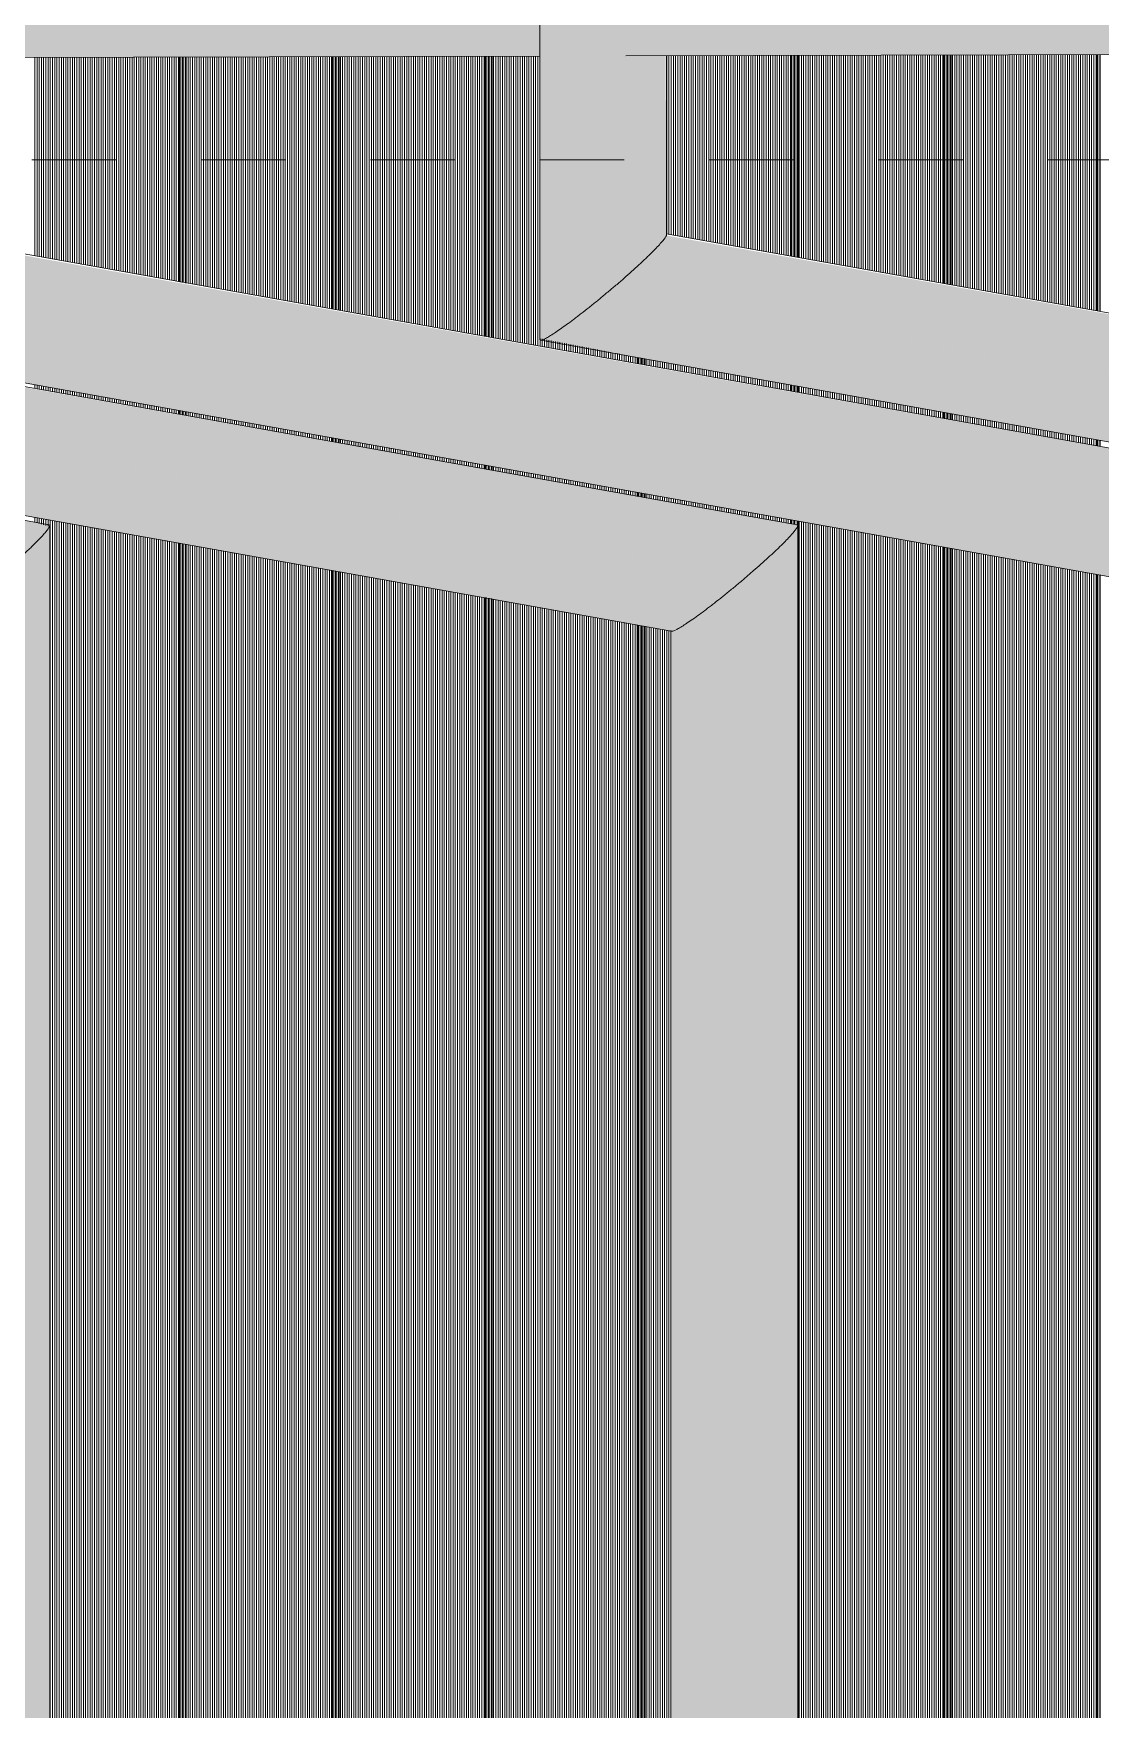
# Model space of a CAD drawing. Header units: metres. Extents: x -4613 to -4328, y -1 to 30.
# Drawn here: x -4396.159 to -4394.899, y 13.409 to 15.389 of the extents above; entities that cross this region are included whole.
import ezdxf

# ---------------------------------------------------------------- set-up
doc = ezdxf.new("R2010")
doc.units = ezdxf.units.M
doc.linetypes.add('AEC_Center', pattern=[0.024, 0.012, -0.004, 0.004, -0.004])
for name, color, linetype, lineweight in [('A-FLOR-LEVL', 51, 'Continuous', 5), ('A-GLAZ-CURT', 52, 'Continuous', 5), ('A-GLAZ-CWMG', 51, 'Continuous', 5), ('A-ROOF', 132, 'Continuous', 5), ('P-SANR-FIXT', 6, 'Continuous', 5)]:
    doc.layers.add(name, color=color, linetype=linetype, lineweight=lineweight)

# ---------------------------------------------------------------- blocks, each defined once
blk = doc.blocks.new('Downpipe - L Spreader - Default-V143-NORTH EAST')
at = {"layer": 'P-SANR-FIXT'}
for points in [[(4303.5335, 15.0271), (4303.5498, 15.0355), (4303.5815, 15.0585), (4303.6201, 15.09), (4303.6201, 15.473), (4303.5328, 15.473), (4303.5328, 15.0292)], [(4303.6201, 15.09), (4303.6687, 15.1345), (4303.6821, 15.1508), (4303.6812, 15.3631), (4303.6318, 15.363), (4303.6318, 15.473), (4303.6201, 15.473), (4303.6201, 15.1034)], [(4305.491, 14.7553), (4305.491, 14.8292), (4303.6821, 15.1508), (4303.6687, 15.1345), (4303.6201, 15.09), (4305.4107, 14.7697)], [(4305.4555, 14.6832), (4305.4717, 14.6917), (4305.491, 14.7054), (4305.491, 14.7553), (4303.6201, 15.09), (4303.5641, 15.0455), (4303.5393, 15.0292), (4303.5335, 15.0271), (4305.4547, 14.6834)]]:
    blk.add_hatch(color=256, dxfattribs=at).paths.add_polyline_path(points)
for p, q in [((4303.5324, 15.473), (4303.5324, 15.028)), ((4303.6824, 15.152), (4303.6824, 15.3631)), ((4305.491, 14.8292), (4303.6817, 15.1529)), ((4303.5332, 15.0271), (4305.4551, 14.6833))]:
    blk.add_line(p, q, dxfattribs=at)
for points, knots in [([(4303.6824, 15.152), (4303.6824, 15.1517), (4303.682, 15.1501), (4303.6793, 15.1462), (4303.674, 15.1401), (4303.6688, 15.1346), (4303.6637, 15.1295), (4303.6591, 15.125), (4303.6542, 15.1203), (4303.6475, 15.1142), (4303.6389, 15.1063), (4303.6298, 15.0982), (4303.6234, 15.0927), (4303.6201, 15.09)], [0.554049, 0.554049, 0.554049, 0.554049, 0.5833333, 0.6666667, 0.7083333, 0.75, 0.7916667, 0.8125, 0.8333333, 0.875, 0.9166667, 0.9583333, 1, 1, 1, 1]), ([(4303.6201, 15.09), (4303.6168, 15.0873), (4303.6103, 15.0818), (4303.6006, 15.0737), (4303.5908, 15.0658), (4303.5829, 15.0597), (4303.5769, 15.055), (4303.571, 15.0505), (4303.564, 15.0454), (4303.5564, 15.0399), (4303.5496, 15.0353), (4303.5438, 15.0317), (4303.5376, 15.0282), (4303.5327, 15.0263), (4303.5322, 15.0278), (4303.5328, 15.0292)], [0, 0, 0, 0, 0.0416667, 0.0833333, 0.125, 0.1666667, 0.1875, 0.2083333, 0.25, 0.2916667, 0.3333333, 0.375, 0.4166667, 0.5, 0.5833333, 0.5833333, 0.5833333, 0.5833333])]:
    blk.add_open_spline(points, degree=3, knots=knots, dxfattribs=at)
blk = doc.blocks.new('Downpipe - L Spreader - Default-V144-NORTH EAST')
at = {"layer": 'P-SANR-FIXT'}
for points in [[(4304.6507, 14.7462), (4304.6993, 14.7907), (4304.7127, 14.807), (4304.7119, 14.8091), (4302.7907, 15.1508), (4302.7773, 15.1345), (4302.7287, 15.09), (4304.6018, 14.7549)], [(4304.5641, 14.6832), (4304.5803, 14.6917), (4304.612, 14.7147), (4304.6507, 14.7462), (4302.7287, 15.09), (4302.6728, 15.0455), (4302.6456, 15.0283), (4302.6456, 15.0265), (4304.5633, 14.6834)]]:
    blk.add_hatch(color=256, dxfattribs=at).paths.add_polyline_path(points)
for p, q in [((4304.7123, 14.8091), (4302.7903, 15.1529)), ((4302.6418, 15.0271), (4304.5638, 14.6833))]:
    blk.add_line(p, q, dxfattribs=at)
blk = doc.blocks.new('Downpipe - L Spreader - Default-V145-NORTH EAST')
at = {"layer": 'P-SANR-FIXT'}
for points in [[(4303.7751, 14.7462), (4303.8236, 14.7907), (4303.8371, 14.807), (4303.8363, 14.8091), (4301.9151, 15.1508), (4301.9017, 15.1345), (4301.8531, 15.09), (4303.6812, 14.763)], [(4303.6885, 14.6832), (4303.7047, 14.6917), (4303.7364, 14.7147), (4303.7751, 14.7462), (4301.8531, 15.09), (4301.7972, 15.0455), (4301.7723, 15.0292), (4301.7665, 15.0271), (4303.6877, 14.6834)], [(4303.7751, 11.5084), (4303.8371, 11.5122), (4303.8371, 14.807), (4303.8236, 14.7907), (4303.7751, 14.7462), (4303.7751, 11.732)], [(4303.6885, 11.5045), (4303.7751, 11.5084), (4303.7751, 14.7462), (4303.7191, 14.7017), (4303.6943, 14.6854), (4303.6877, 14.6832), (4303.6877, 11.5046)]]:
    blk.add_hatch(color=256, dxfattribs=at).paths.add_polyline_path(points)
for p, q in [((4303.8367, 14.8091), (4301.9147, 15.1529)), ((4301.7662, 15.0271), (4303.6882, 14.6833)), ((4303.8374, 11.5119), (4303.8374, 14.8082)), ((4303.6874, 14.6841), (4303.6874, 11.5041))]:
    blk.add_line(p, q, dxfattribs=at)
for points, knots in [([(4303.8363, 14.8091), (4303.8374, 14.8091), (4303.838, 14.8076), (4303.8343, 14.8024), (4303.829, 14.7962), (4303.8238, 14.7908), (4303.8187, 14.7856), (4303.8141, 14.7811), (4303.8092, 14.7765), (4303.8025, 14.7703), (4303.7939, 14.7625), (4303.7847, 14.7545), (4303.7783, 14.749), (4303.7751, 14.7462)], [0.5, 0.5, 0.5, 0.5, 0.5833333, 0.6666667, 0.7083333, 0.75, 0.7916667, 0.8125, 0.8333333, 0.875, 0.9166667, 0.9583333, 1, 1, 1, 1]), ([(4303.7751, 14.7462), (4303.7719, 14.7434), (4303.7653, 14.7378), (4303.7555, 14.7299), (4303.7458, 14.722), (4303.7379, 14.7158), (4303.7319, 14.7112), (4303.726, 14.7067), (4303.719, 14.7015), (4303.7113, 14.6961), (4303.7046, 14.6915), (4303.6988, 14.6879), (4303.6925, 14.6843), (4303.6894, 14.6831), (4303.6883, 14.6832), (4303.6882, 14.6833)], [0, 0, 0, 0, 0.0416667, 0.0833333, 0.125, 0.1666667, 0.1875, 0.2083333, 0.25, 0.2916667, 0.3333333, 0.375, 0.4166667, 0.5, 0.509474, 0.509474, 0.509474, 0.509474])]:
    blk.add_open_spline(points, degree=3, knots=knots, dxfattribs=at)
blk = doc.blocks.new('Downpipe - L Spreader - Default-V146-NORTH EAST')
at = {"layer": 'P-SANR-FIXT'}
for points in [[(4302.8913, 14.7462), (4302.9399, 14.7907), (4302.9533, 14.807), (4302.9526, 14.8091), (4301.0314, 15.1508), (4301.0179, 15.1345), (4300.9694, 15.09), (4302.7606, 14.7695)], [(4302.8913, 11.5096), (4302.9533, 11.5134), (4302.9533, 14.807), (4302.9399, 14.7907), (4302.8913, 14.7462), (4302.8913, 11.729)]]:
    blk.add_hatch(color=256, dxfattribs=at).paths.add_polyline_path(points)
for p, q in [((4302.9529, 14.8091), (4301.0309, 15.1529)), ((4302.9536, 11.5131), (4302.9536, 14.8082))]:
    blk.add_line(p, q, dxfattribs=at)
blk.add_open_spline([(4302.9526, 14.8091), (4302.9537, 14.8091), (4302.9542, 14.8076), (4302.9505, 14.8024), (4302.9452, 14.7962), (4302.94, 14.7908), (4302.9349, 14.7856), (4302.9303, 14.7811), (4302.9254, 14.7765), (4302.9187, 14.7703), (4302.9101, 14.7625), (4302.9009, 14.7545), (4302.8945, 14.749), (4302.8913, 14.7462)], degree=3, knots=[0.5, 0.5, 0.5, 0.5, 0.5833333, 0.6666667, 0.7083333, 0.75, 0.7916667, 0.8125, 0.8333333, 0.875, 0.9166667, 0.9583333, 1, 1, 1, 1], dxfattribs=at)
blk = doc.blocks.new('MulticellPanel_Polycarbonate_Danpal_1040w - Premium Dark Opal-V159-NORTH EAST')
at = {"layer": 'A-GLAZ-CURT'}
h = blk.add_hatch(dxfattribs=at)
h.set_pattern_fill('FP_144', color=256, style=0, pattern_type=2)
h.set_pattern_definition([(90, (4303.999, 11.724), (-0.00261, 2e-19), [])])
h.paths.add_polyline_path([(4304.1902, 11.7694), (4304.1901, 11.7705), (4304.1901, 14.7501), (4304.0189, 14.7808), (4304.0171, 11.7705), (4304.1901, 11.7694)])
h.paths.add_polyline_path([(4304.1901, 14.9024), (4304.1901, 14.9096), (4304.0189, 14.9402), (4304.0189, 14.9331), (4304.1415, 14.9111)])
h.paths.add_polyline_path([(4304.1901, 15.0619), (4304.1901, 15.3644), (4304.0189, 15.3639), (4304.0189, 15.0925), (4304.1415, 15.0706)])
blk = doc.blocks.new('MulticellPanel_Polycarbonate_Danpal_1040w - Premium Dark Opal-V160-NORTH EAST')
at = {"layer": 'A-GLAZ-CURT'}
h = blk.add_hatch(dxfattribs=at)
h.set_pattern_fill('FP_145', color=256, style=0, pattern_type=2)
h.set_pattern_definition([(90, (4303.818, 11.724), (-0.00261, 2e-19), [])])
h.paths.add_polyline_path([(4304.0109, 11.7694), (4304.0094, 11.7705), (4304.0094, 14.7825), (4303.8383, 14.8131), (4303.8383, 11.7694), (4304.0107, 11.7694)])
h.paths.add_polyline_path([(4304.0094, 14.9348), (4304.0094, 14.9419), (4303.8383, 14.9725), (4303.8383, 14.9654), (4303.9114, 14.9523)])
h.paths.add_polyline_path([(4304.0094, 15.0942), (4304.0094, 15.3639), (4303.8383, 15.3635), (4303.8383, 15.1249), (4303.9421, 15.1063)])
blk = doc.blocks.new('MulticellPanel_Polycarbonate_Danpal_1040w - Premium Dark Opal-V161-NORTH EAST')
at = {"layer": 'A-GLAZ-CURT'}
h = blk.add_hatch(dxfattribs=at)
h.set_pattern_fill('FP_146', color=256, style=0, pattern_type=2)
h.set_pattern_definition([(90, (4303.638, 11.724), (-0.00261, 2e-19), [])])
h.paths.add_polyline_path([(4303.6557, 11.7694), (4303.6877, 11.7694), (4303.6877, 14.6834), (4303.6576, 14.6888), (4303.6557, 11.7705), (4303.6534, 11.7694)])
h.paths.add_polyline_path([(4303.8288, 14.8105), (4303.8288, 14.8148), (4303.6576, 14.8454), (4303.6576, 14.8411), (4303.8236, 14.8114)])
h.paths.add_polyline_path([(4303.8288, 14.9671), (4303.8288, 14.9742), (4303.6576, 15.0049), (4303.6576, 14.9977), (4303.6821, 14.9933)])
h.paths.add_polyline_path([(4303.8288, 15.1266), (4303.8288, 15.3635), (4303.6821, 15.3631), (4303.6821, 15.1528), (4303.7844, 15.1345)])
blk = doc.blocks.new('MulticellPanel_Polycarbonate_Danpal_1040w - Premium Dark Opal-V162-NORTH EAST')
at = {"layer": 'A-GLAZ-CURT'}
h = blk.add_hatch(dxfattribs=at)
h.set_pattern_fill('FP_147', color=256, style=0, pattern_type=2)
h.set_pattern_definition([(90, (4303.457, 11.724), (-0.00261, 2e-19), [])])
h.paths.add_polyline_path([(4303.5662, 11.7694), (4303.6481, 11.7705), (4303.6481, 14.6905), (4303.4769, 14.7211), (4303.4751, 11.7705), (4303.4769, 11.7694)])
h.paths.add_polyline_path([(4303.6481, 14.8428), (4303.6481, 14.8471), (4303.4769, 14.8777), (4303.4769, 14.8734), (4303.5662, 14.8574)])
h.paths.add_polyline_path([(4303.6481, 14.9994), (4303.6481, 15.0066), (4303.5328, 15.0292), (4303.5328, 15.3628), (4303.4769, 15.3626), (4303.4769, 15.03), (4303.5815, 15.0113)])
blk = doc.blocks.new('MulticellPanel_Polycarbonate_Danpal_1040w - Opal-V163-NORTH EAST')
at = {"layer": 'A-GLAZ-CURT'}
h = blk.add_hatch(dxfattribs=at)
h.set_pattern_fill('FP_148', color=256, style=0, pattern_type=2)
h.set_pattern_definition([(90, (4303.276, 11.724), (-0.00261, 2e-19), [])])
h.paths.add_polyline_path([(4303.469, 11.7694), (4303.4674, 11.7705), (4303.4674, 14.7228), (4303.2962, 14.7534), (4303.2944, 11.7705), (4303.4688, 11.7694)])
h.paths.add_polyline_path([(4303.4674, 14.8751), (4303.4674, 14.8794), (4303.2962, 14.9101), (4303.2962, 14.9057), (4303.4511, 14.878)])
h.paths.add_polyline_path([(4303.4674, 15.0317), (4303.4674, 15.3626), (4303.2962, 15.3622), (4303.2962, 15.0624), (4303.4511, 15.0347)])
blk = doc.blocks.new('MulticellPanel_Polycarbonate_Danpal_1040w - Opal-V164-NORTH EAST')
at = {"layer": 'A-GLAZ-CURT'}
h = blk.add_hatch(dxfattribs=at)
h.set_pattern_fill('FP_149', color=256, style=0, pattern_type=2)
h.set_pattern_definition([(90, (4303.096, 11.724), (-0.00261, 2e-19), [])])
h.paths.add_polyline_path([(4303.2209, 11.7694), (4303.2867, 11.7705), (4303.2867, 14.7551), (4303.1155, 14.7857), (4303.1137, 11.7705), (4303.1155, 11.7694)])
h.paths.add_polyline_path([(4303.2867, 14.9074), (4303.2867, 14.9118), (4303.1155, 14.9424), (4303.1155, 14.938), (4303.2594, 14.9123)])
h.paths.add_polyline_path([(4303.2867, 15.0641), (4303.2867, 15.3622), (4303.1155, 15.3618), (4303.1155, 15.0947), (4303.2328, 15.0737)])
blk = doc.blocks.new('MulticellPanel_Polycarbonate_Danpal_1040w - Opal-V165-NORTH EAST')
at = {"layer": 'A-GLAZ-CURT'}
h = blk.add_hatch(dxfattribs=at)
h.set_pattern_fill('FP_150', color=256, style=0, pattern_type=2)
h.set_pattern_definition([(90, (4302.915, 11.724), (-0.00261, 2e-19), [])])
h.paths.add_polyline_path([(4302.9533, 11.7694), (4303.106, 11.7705), (4303.106, 14.7874), (4302.9348, 14.8181), (4302.9348, 14.8123), (4302.9533, 14.807), (4302.9533, 11.7741)])
h.paths.add_polyline_path([(4303.106, 14.9397), (4303.106, 14.9441), (4302.9348, 14.9747), (4302.9348, 14.9704), (4302.9908, 14.9604)])
h.paths.add_polyline_path([(4303.106, 15.0964), (4303.106, 15.3617), (4302.9348, 15.3613), (4302.9348, 15.127), (4303.0507, 15.1063)])
blk = doc.blocks.new('Rectangular Mullion - Mullion_FramedFacade_Danpal_DPAEC50-V197-NORTH EAST')
at = {"layer": 'A-GLAZ-CWMG'}
for p, q in [((4304.1901, 15.3644), (4304.1901, 15.0619)), ((4304.1902, 15.3644), (4304.1902, 15.0619)), ((4304.1911, 15.3644), (4304.1911, 15.0617)), ((4304.1918, 15.3644), (4304.1918, 15.0616)), ((4304.1941, 15.3644), (4304.1941, 15.0612)), ((4304.1941, 15.3644), (4304.1941, 15.0612)), ((4304.1944, 15.3644), (4304.1944, 15.0611)), ((4304.1901, 14.9096), (4304.1901, 14.9024)), ((4304.1902, 14.9096), (4304.1902, 14.9024)), ((4304.1911, 14.9094), (4304.1911, 14.9023)), ((4304.1918, 14.9093), (4304.1918, 14.9022)), ((4304.1941, 14.9089), (4304.1941, 14.9017)), ((4304.1941, 14.9089), (4304.1941, 14.9017)), ((4304.1944, 14.9088), (4304.1944, 14.9017)), ((4304.1901, 14.7501), (4304.1901, 11.7705)), ((4304.1902, 14.7501), (4304.1902, 11.7705)), ((4304.1911, 14.75), (4304.1911, 11.7705)), ((4304.1918, 14.7498), (4304.1918, 11.7705)), ((4304.1941, 14.7494), (4304.1941, 11.7705)), ((4304.1941, 14.7494), (4304.1941, 11.7705)), ((4304.1944, 14.7494), (4304.1944, 11.7705))]:
    blk.add_line(p, q, dxfattribs=at)
blk = doc.blocks.new('Rectangular Mullion - Mullion_FramedFacade_Danpal_DPAEC50-V198-NORTH EAST')
at = {"layer": 'A-GLAZ-CWMG'}
h = blk.add_hatch(color=256, dxfattribs=at)
h.paths.add_polyline_path([(4304.0171, 11.7705), (4304.017, 14.7811), (4304.0147, 14.7815), (4304.0147, 11.7705)])
h.paths.add_polyline_path([(4304.0171, 14.9334), (4304.0171, 14.9406), (4304.0147, 14.941), (4304.0147, 14.9338)])
h.paths.add_polyline_path([(4304.0171, 15.0929), (4304.0171, 15.3639), (4304.0147, 15.3639), (4304.0147, 15.0933)])
for p, q in [((4304.0094, 15.3639), (4304.0094, 15.0939)), ((4304.0095, 15.3639), (4304.0095, 15.0939)), ((4304.0104, 15.3639), (4304.0104, 15.0937)), ((4304.0111, 15.3639), (4304.0111, 15.0936)), ((4304.0134, 15.3639), (4304.0134, 15.0932)), ((4304.0134, 15.3639), (4304.0134, 15.0932)), ((4304.0137, 15.3639), (4304.0137, 15.0931)), ((4304.0147, 15.3639), (4304.0147, 15.0929)), ((4304.0174, 15.3639), (4304.0174, 15.0925)), ((4304.0174, 15.3639), (4304.0174, 15.0925)), ((4304.0183, 15.3639), (4304.0183, 15.0923)), ((4304.0094, 14.9419), (4304.0094, 14.9348)), ((4304.0095, 14.9419), (4304.0095, 14.9348)), ((4304.0104, 14.9417), (4304.0104, 14.9346)), ((4304.0111, 14.9416), (4304.0111, 14.9345)), ((4304.0134, 14.9412), (4304.0134, 14.9341)), ((4304.0134, 14.9412), (4304.0134, 14.9341)), ((4304.0137, 14.9412), (4304.0137, 14.934)), ((4304.0147, 14.941), (4304.0147, 14.9338)), ((4304.0174, 14.9405), (4304.0174, 14.9333)), ((4304.0174, 14.9405), (4304.0174, 14.9333)), ((4304.0183, 14.9403), (4304.0183, 14.9332)), ((4304.0094, 14.7825), (4304.0094, 11.7705)), ((4304.0095, 14.7825), (4304.0095, 11.7705)), ((4304.0104, 14.7823), (4304.0104, 11.7705)), ((4304.0111, 14.7822), (4304.0111, 11.7705)), ((4304.0134, 14.7817), (4304.0134, 11.7705)), ((4304.0134, 14.7817), (4304.0134, 11.7705)), ((4304.0137, 14.7817), (4304.0137, 11.7705)), ((4304.0147, 14.7815), (4304.0147, 11.7705)), ((4304.0174, 14.781), (4304.0174, 11.7705)), ((4304.0174, 14.781), (4304.0174, 11.7705)), ((4304.0183, 14.7809), (4304.0183, 11.7705))]:
    blk.add_line(p, q, dxfattribs=at)
blk = doc.blocks.new('Rectangular Mullion - Mullion_FramedFacade_Danpal_DPAEC50-V199-NORTH EAST')
at = {"layer": 'A-GLAZ-CWMG'}
h = blk.add_hatch(color=256, dxfattribs=at)
h.paths.add_polyline_path([(4303.8364, 14.8088), (4303.8347, 14.8137), (4303.834, 14.8138), (4303.8363, 14.8091), (4303.8364, 14.809)])
h.paths.add_polyline_path([(4303.8364, 14.9657), (4303.8364, 14.9729), (4303.834, 14.9733), (4303.834, 14.9662)])
h.paths.add_polyline_path([(4303.8364, 15.1252), (4303.8364, 15.3635), (4303.834, 15.3635), (4303.834, 15.1256)])
for p, q in [((4303.8288, 15.3635), (4303.8288, 15.1264)), ((4303.8288, 15.3635), (4303.8288, 15.1264)), ((4303.8297, 15.3635), (4303.8297, 15.1262)), ((4303.8304, 15.3635), (4303.8304, 15.1261)), ((4303.8327, 15.3635), (4303.8327, 15.1257)), ((4303.8327, 15.3635), (4303.8327, 15.1257)), ((4303.833, 15.3635), (4303.833, 15.1256)), ((4303.834, 15.3635), (4303.834, 15.1255)), ((4303.8367, 15.3635), (4303.8367, 15.125)), ((4303.8367, 15.3635), (4303.8367, 15.125)), ((4303.8376, 15.3635), (4303.8376, 15.1248)), ((4303.8288, 14.9742), (4303.8288, 14.9671)), ((4303.8288, 14.9742), (4303.8288, 14.9671)), ((4303.8297, 14.9741), (4303.8297, 14.9669)), ((4303.8304, 14.974), (4303.8304, 14.9668)), ((4303.8327, 14.9735), (4303.8327, 14.9664)), ((4303.8327, 14.9735), (4303.8327, 14.9664)), ((4303.833, 14.9735), (4303.833, 14.9663)), ((4303.834, 14.9733), (4303.834, 14.9662)), ((4303.8367, 14.9728), (4303.8367, 14.9657)), ((4303.8367, 14.9728), (4303.8367, 14.9657)), ((4303.8376, 14.9727), (4303.8376, 14.9655)), ((4303.8288, 14.8148), (4303.8288, 14.8105)), ((4303.8288, 14.8148), (4303.8288, 14.8104)), ((4303.8297, 14.8146), (4303.8297, 14.8103)), ((4303.8304, 14.8145), (4303.8304, 14.8102)), ((4303.8327, 14.8141), (4303.8327, 14.8097)), ((4303.8327, 14.8141), (4303.8327, 14.8097)), ((4303.833, 14.814), (4303.833, 14.8097)), ((4303.834, 14.8138), (4303.834, 14.8095)), ((4303.8367, 14.8134), (4303.8367, 14.808)), ((4303.8367, 14.8134), (4303.8367, 14.808)), ((4303.8376, 14.8132), (4303.8376, 11.7705))]:
    blk.add_line(p, q, dxfattribs=at)
blk = doc.blocks.new('Rectangular Mullion - Mullion_FramedFacade_Danpal_DPAEC50-V200-NORTH EAST')
at = {"layer": 'A-GLAZ-CWMG'}
h = blk.add_hatch(color=256, dxfattribs=at)
h.paths.add_polyline_path([(4303.6533, 11.7705), (4303.6557, 11.7705), (4303.6556, 14.6891), (4303.6533, 14.6895), (4303.6533, 11.7741)])
h.paths.add_polyline_path([(4303.6557, 14.8414), (4303.6557, 14.8457), (4303.6533, 14.8462), (4303.6533, 14.8418), (4303.6557, 14.8414)])
h.paths.add_polyline_path([(4303.6557, 14.998), (4303.6557, 15.0052), (4303.6533, 15.0056), (4303.6533, 14.9985)])
for p, q in [((4303.6481, 15.0066), (4303.6481, 14.9994)), ((4303.6481, 15.0066), (4303.6481, 14.9994)), ((4303.6491, 15.0064), (4303.6491, 14.9992)), ((4303.6497, 15.0063), (4303.6497, 14.9991)), ((4303.652, 15.0059), (4303.652, 14.9987)), ((4303.6521, 15.0059), (4303.6521, 14.9987)), ((4303.6524, 15.0058), (4303.6524, 14.9987)), ((4303.6533, 15.0056), (4303.6533, 14.9985)), ((4303.656, 15.0051), (4303.656, 14.998)), ((4303.6561, 15.0051), (4303.6561, 14.998)), ((4303.6569, 15.005), (4303.6569, 14.9978)), ((4303.6481, 14.8471), (4303.6481, 14.8428)), ((4303.6481, 14.8471), (4303.6481, 14.8428)), ((4303.6491, 14.8469), (4303.6491, 14.8426)), ((4303.6497, 14.8468), (4303.6497, 14.8425)), ((4303.652, 14.8464), (4303.652, 14.8421)), ((4303.6521, 14.8464), (4303.6521, 14.8421)), ((4303.6524, 14.8463), (4303.6524, 14.842)), ((4303.6533, 14.8462), (4303.6533, 14.8418)), ((4303.656, 14.8457), (4303.656, 14.8414)), ((4303.6561, 14.8457), (4303.6561, 14.8413)), ((4303.6569, 14.8455), (4303.6569, 14.8412)), ((4303.6481, 14.6905), (4303.6481, 11.7705)), ((4303.6481, 14.6905), (4303.6481, 11.7705)), ((4303.6491, 14.6903), (4303.6491, 11.7705)), ((4303.6497, 14.6902), (4303.6497, 11.7705)), ((4303.652, 14.6898), (4303.652, 11.7705)), ((4303.6521, 14.6898), (4303.6521, 11.7705)), ((4303.6524, 14.6898), (4303.6524, 11.7705)), ((4303.6533, 14.6896), (4303.6533, 11.7705)), ((4303.656, 14.6891), (4303.656, 11.7705)), ((4303.6561, 14.6891), (4303.6561, 11.7705)), ((4303.6569, 14.6889), (4303.6569, 11.7705))]:
    blk.add_line(p, q, dxfattribs=at)
blk = doc.blocks.new('Rectangular Mullion - Mullion_FramedFacade_Danpal_DPAEC50-V201-NORTH EAST')
at = {"layer": 'A-GLAZ-CWMG'}
h = blk.add_hatch(color=256, dxfattribs=at)
h.paths.add_polyline_path([(4303.4727, 11.7705), (4303.4751, 11.7705), (4303.4749, 14.7214), (4303.4727, 14.7218), (4303.4727, 11.7741)])
h.paths.add_polyline_path([(4303.4751, 14.8737), (4303.475, 14.8781), (4303.4727, 14.8785), (4303.4727, 14.8742), (4303.475, 14.8737)])
h.paths.add_polyline_path([(4303.4751, 15.0304), (4303.4751, 15.3626), (4303.4727, 15.3626), (4303.4727, 15.0308)])
for p, q in [((4303.4674, 15.3626), (4303.4674, 15.0317)), ((4303.4674, 15.3626), (4303.4674, 15.0317)), ((4303.4684, 15.3626), (4303.4684, 15.0316)), ((4303.4691, 15.3626), (4303.4691, 15.0314)), ((4303.4714, 15.3626), (4303.4714, 15.031)), ((4303.4714, 15.3626), (4303.4714, 15.031)), ((4303.4717, 15.3626), (4303.4717, 15.031)), ((4303.4727, 15.3626), (4303.4727, 15.0308)), ((4303.4753, 15.3626), (4303.4753, 15.0303)), ((4303.4754, 15.3626), (4303.4754, 15.0303)), ((4303.4763, 15.3626), (4303.4763, 15.0302)), ((4303.4674, 14.8794), (4303.4674, 14.8751)), ((4303.4674, 14.8794), (4303.4674, 14.8751)), ((4303.4684, 14.8793), (4303.4684, 14.8749)), ((4303.4691, 14.8791), (4303.4691, 14.8748)), ((4303.4714, 14.8787), (4303.4714, 14.8744)), ((4303.4714, 14.8787), (4303.4714, 14.8744)), ((4303.4717, 14.8787), (4303.4717, 14.8743)), ((4303.4727, 14.8785), (4303.4727, 14.8742)), ((4303.4753, 14.878), (4303.4753, 14.8737)), ((4303.4754, 14.878), (4303.4754, 14.8737)), ((4303.4763, 14.8778), (4303.4763, 14.8735)), ((4303.4674, 14.7232), (4303.4674, 11.7705)), ((4303.4674, 14.7231), (4303.4674, 11.7705)), ((4303.4684, 14.723), (4303.4684, 11.7705)), ((4303.4691, 14.7229), (4303.4691, 11.7705)), ((4303.4714, 14.7224), (4303.4714, 11.7705)), ((4303.4714, 14.7224), (4303.4714, 11.7705)), ((4303.4717, 14.7224), (4303.4717, 11.7705)), ((4303.4727, 14.7222), (4303.4727, 11.7705)), ((4303.4753, 14.7217), (4303.4753, 11.7705)), ((4303.4754, 14.7217), (4303.4754, 11.7705)), ((4303.4763, 14.7216), (4303.4763, 11.7705))]:
    blk.add_line(p, q, dxfattribs=at)
blk = doc.blocks.new('Rectangular Mullion - Mullion_FramedFacade_Danpal_DPAEC50-V202-NORTH EAST')
at = {"layer": 'A-GLAZ-CWMG'}
h = blk.add_hatch(color=256, dxfattribs=at)
h.paths.add_polyline_path([(4303.2944, 11.7705), (4303.2943, 14.7538), (4303.292, 14.7542), (4303.292, 11.7705)])
h.paths.add_polyline_path([(4303.2944, 14.9061), (4303.2944, 14.9104), (4303.292, 14.9108), (4303.292, 14.9065)])
h.paths.add_polyline_path([(4303.2944, 15.0627), (4303.2944, 15.3622), (4303.292, 15.3622), (4303.292, 15.0631)])
for p, q in [((4303.2867, 15.3622), (4303.2867, 15.0641)), ((4303.2867, 15.3622), (4303.2867, 15.0641)), ((4303.2877, 15.3622), (4303.2877, 15.0639)), ((4303.2884, 15.3622), (4303.2884, 15.0638)), ((4303.2907, 15.3622), (4303.2907, 15.0634)), ((4303.2907, 15.3622), (4303.2907, 15.0634)), ((4303.291, 15.3622), (4303.291, 15.0633)), ((4303.292, 15.3622), (4303.292, 15.0631)), ((4303.2947, 15.3622), (4303.2947, 15.0626)), ((4303.2947, 15.3622), (4303.2947, 15.0626)), ((4303.2956, 15.3622), (4303.2956, 15.0625)), ((4303.2867, 14.9118), (4303.2867, 14.9074)), ((4303.2867, 14.9117), (4303.2867, 14.9074)), ((4303.2877, 14.9116), (4303.2877, 14.9072)), ((4303.2884, 14.9115), (4303.2884, 14.9071)), ((4303.2907, 14.911), (4303.2907, 14.9067)), ((4303.2907, 14.911), (4303.2907, 14.9067)), ((4303.291, 14.911), (4303.291, 14.9067)), ((4303.292, 14.9108), (4303.292, 14.9065)), ((4303.2947, 14.9103), (4303.2947, 14.906)), ((4303.2947, 14.9103), (4303.2947, 14.906)), ((4303.2956, 14.9102), (4303.2956, 14.9058)), ((4303.2867, 14.7551), (4303.2867, 11.7705)), ((4303.2867, 14.7551), (4303.2867, 11.7705)), ((4303.2877, 14.7549), (4303.2877, 11.7705)), ((4303.2884, 14.7548), (4303.2884, 11.7705)), ((4303.2907, 14.7544), (4303.2907, 11.7705)), ((4303.2907, 14.7544), (4303.2907, 11.7705)), ((4303.291, 14.7543), (4303.291, 11.7705)), ((4303.292, 14.7542), (4303.292, 11.7705)), ((4303.2947, 14.7537), (4303.2947, 11.7705)), ((4303.2947, 14.7537), (4303.2947, 11.7705)), ((4303.2956, 14.7535), (4303.2956, 11.7705))]:
    blk.add_line(p, q, dxfattribs=at)
blk = doc.blocks.new('Rectangular Mullion - Mullion_FramedFacade_Danpal_DPAEC50-V203-NORTH EAST')
at = {"layer": 'A-GLAZ-CWMG'}
h = blk.add_hatch(color=256, dxfattribs=at)
h.paths.add_polyline_path([(4303.1137, 11.7705), (4303.1136, 14.7861), (4303.1113, 14.7865), (4303.1113, 11.7705)])
h.paths.add_polyline_path([(4303.1137, 14.9384), (4303.1137, 14.9427), (4303.1113, 14.9431), (4303.1113, 14.9388)])
h.paths.add_polyline_path([(4303.1137, 15.095), (4303.1137, 15.3618), (4303.1113, 15.3617), (4303.1113, 15.0955)])
for p, q in [((4303.106, 15.3617), (4303.106, 15.0961)), ((4303.1061, 15.3617), (4303.1061, 15.0961)), ((4303.107, 15.3617), (4303.107, 15.0959)), ((4303.1077, 15.3617), (4303.1077, 15.0958)), ((4303.11, 15.3617), (4303.11, 15.0953)), ((4303.11, 15.3617), (4303.11, 15.0953)), ((4303.1103, 15.3617), (4303.1103, 15.0953)), ((4303.1113, 15.3617), (4303.1113, 15.0951)), ((4303.114, 15.3618), (4303.114, 15.0946)), ((4303.114, 15.3618), (4303.114, 15.0946)), ((4303.1149, 15.3618), (4303.1149, 15.0945)), ((4303.106, 14.9441), (4303.106, 14.9397)), ((4303.1061, 14.9441), (4303.1061, 14.9397)), ((4303.107, 14.9439), (4303.107, 14.9396)), ((4303.1077, 14.9438), (4303.1077, 14.9395)), ((4303.11, 14.9434), (4303.11, 14.939)), ((4303.11, 14.9434), (4303.11, 14.939)), ((4303.1103, 14.9433), (4303.1103, 14.939)), ((4303.1113, 14.9431), (4303.1113, 14.9388)), ((4303.114, 14.9427), (4303.114, 14.9383)), ((4303.114, 14.9427), (4303.114, 14.9383)), ((4303.1149, 14.9425), (4303.1149, 14.9382)), ((4303.106, 14.7874), (4303.106, 11.7705)), ((4303.1061, 14.7874), (4303.1061, 11.7705)), ((4303.107, 14.7873), (4303.107, 11.7705)), ((4303.1077, 14.7871), (4303.1077, 11.7705)), ((4303.11, 14.7867), (4303.11, 11.7705)), ((4303.11, 14.7867), (4303.11, 11.7705)), ((4303.1103, 14.7867), (4303.1103, 11.7705)), ((4303.1113, 14.7865), (4303.1113, 11.7705)), ((4303.114, 14.786), (4303.114, 11.7705)), ((4303.114, 14.786), (4303.114, 11.7705)), ((4303.1149, 14.7858), (4303.1149, 11.7705))]:
    blk.add_line(p, q, dxfattribs=at)

msp = doc.modelspace()

# ---------------------------------------------------------------- hatches: boundary and pattern name
at = {"layer": 'A-ROOF'}
h = msp.add_hatch(color=256, dxfattribs=at)
h.paths.add_polyline_path([(-4401.3953, 15.3487), (-4396.4523, 15.3606), (-4396.4523, 15.4706), (-4401.3953, 15.4587)])
h.paths.add_polyline_path([(-4396.4029, 15.3607), (-4395.5609, 15.3628), (-4395.5609, 15.4728), (-4396.4029, 15.4707), (-4396.4029, 15.4587)])
h.paths.add_polyline_path([(-4395.4618, 15.363), (-4394.6757, 15.3649), (-4394.6757, 15.4749), (-4395.4618, 15.473), (-4395.4618, 15.4587)])
h.paths.add_polyline_path([(-4394.5339, 15.3652), (-4393.9864, 15.3666), (-4393.9864, 15.4766), (-4394.5339, 15.4753), (-4394.5339, 15.4587)])
h.paths.add_polyline_path([(-4393.837, 15.3669), (-4393.6026, 15.3675), (-4393.6026, 15.4775), (-4393.837, 15.4769), (-4393.837, 15.4587)])
h.paths.add_polyline_path([(-4401.3953, 15.6273), (-4393.6026, 15.6483), (-4393.6026, 15.7389), (-4401.3953, 15.7201), (-4401.3953, 15.6372)])

# ---------------------------------------------------------------- linework, layer by layer
at = {"layer": 'A-FLOR-LEVL', "linetype": 'AEC_Center'}
msp.add_line((-4462.9612, 15.24), (-4329.158, 15.24), dxfattribs=at)
at = {"layer": 'A-ROOF'}
for p, q in [((-4395.5609, 15.3628), (-4396.4029, 15.3607)), ((-4394.6757, 15.3649), (-4395.4596, 15.363))]:
    msp.add_line(p, q, dxfattribs=at)

# ---------------------------------------------------------------- block references
at = {"layer": 'A-GLAZ-CURT'}
for name in ['MulticellPanel_Polycarbonate_Danpal_1040w - Opal-V165-NORTH EAST', 'MulticellPanel_Polycarbonate_Danpal_1040w - Opal-V164-NORTH EAST', 'MulticellPanel_Polycarbonate_Danpal_1040w - Opal-V163-NORTH EAST', 'MulticellPanel_Polycarbonate_Danpal_1040w - Premium Dark Opal-V162-NORTH EAST', 'MulticellPanel_Polycarbonate_Danpal_1040w - Premium Dark Opal-V161-NORTH EAST', 'MulticellPanel_Polycarbonate_Danpal_1040w - Premium Dark Opal-V160-NORTH EAST', 'MulticellPanel_Polycarbonate_Danpal_1040w - Premium Dark Opal-V159-NORTH EAST']:
    msp.add_blockref(name, (-8699.0936, 0), dxfattribs=at)
at = {"layer": 'A-GLAZ-CWMG'}
for name in ['Rectangular Mullion - Mullion_FramedFacade_Danpal_DPAEC50-V203-NORTH EAST', 'Rectangular Mullion - Mullion_FramedFacade_Danpal_DPAEC50-V202-NORTH EAST', 'Rectangular Mullion - Mullion_FramedFacade_Danpal_DPAEC50-V201-NORTH EAST', 'Rectangular Mullion - Mullion_FramedFacade_Danpal_DPAEC50-V199-NORTH EAST', 'Rectangular Mullion - Mullion_FramedFacade_Danpal_DPAEC50-V198-NORTH EAST', 'Rectangular Mullion - Mullion_FramedFacade_Danpal_DPAEC50-V197-NORTH EAST', 'Rectangular Mullion - Mullion_FramedFacade_Danpal_DPAEC50-V200-NORTH EAST']:
    msp.add_blockref(name, (-8699.0936, 0), dxfattribs=at)
at = {"layer": 'P-SANR-FIXT'}
for name in ['Downpipe - L Spreader - Default-V144-NORTH EAST', 'Downpipe - L Spreader - Default-V143-NORTH EAST', 'Downpipe - L Spreader - Default-V146-NORTH EAST', 'Downpipe - L Spreader - Default-V145-NORTH EAST']:
    msp.add_blockref(name, (-8699.0936, 0), dxfattribs=at)

doc.saveas('drawing.dxf')
